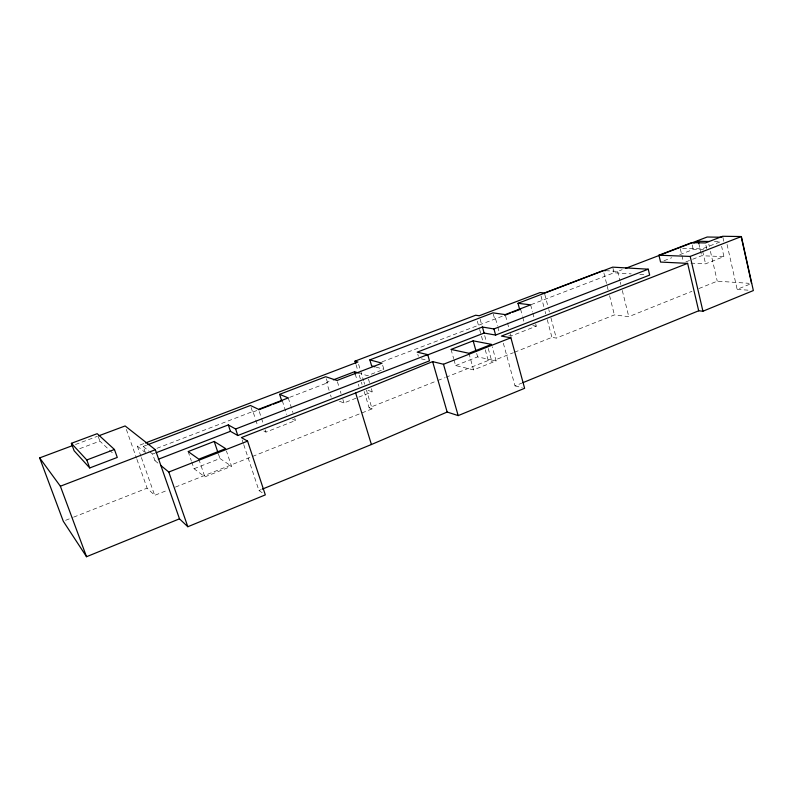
<?xml version="1.0" encoding="UTF-8"?>
<svg xmlns="http://www.w3.org/2000/svg" width="793" height="793" viewBox="0 0 793 793"><rect width="100%" height="100%" fill="white"/><g stroke="black" fill="none" stroke-linecap="round" stroke-linejoin="round"><path stroke-width="0.59" stroke-dasharray="3.96 2.97" d="M243.738 444.645L258.924 490.52L261.194 489.588M503.347 343.22L515.004 385.894L521.853 383.098M727.052 244.403L737.153 289.356L751.576 283.488M514.479 352.251L551.928 337.362L556.26 338.076L614.387 314.91L628.78 316.665L691.972 291.318M698.871 288.553L717.249 281.178L749.127 283.319M364.165 391.455L369.122 407.771L436.685 380.947M437.835 380.491L444.704 377.765M445.844 377.309L488.22 360.488L491.789 361.281L513.349 352.707M136.931 459.355L147.111 488.151L154.694 495.338L167.353 490.302M175.402 487.1L251.331 456.907M252.481 456.451L372.115 408.871L366.435 390.116M191.688 461.873L194.037 468.732L204.862 476.871L231.546 466.244L226.431 450.989M453.983 359.804L455.618 365.563L473.56 369.885L496.121 360.904L492.215 346.739M690.911 263.137L705.552 263.831L723.94 256.595L721.61 246.296M194.037 468.732L219.958 458.513L231.546 466.244M455.618 365.563L477.644 356.88L496.121 360.904M65.581 520.327L72.47 517.611M73.62 517.155L147.111 488.151M263.821 430.966L265.972 432.096L295.482 420.528L294.768 418.268M508.789 335.667L511.049 336.054L536.306 326.161L535.671 323.792M339.444 401.248L343.944 402.943L372.304 391.821L371.253 388.352M685.846 261.908L691.486 259.707M692.616 259.271L701.646 255.752L723.94 256.595M149.788 451.782L152.623 454.072L154.903 460.574L157.192 459.692M663.949 260.768L671.83 257.715M679.72 254.672L693.241 249.448L703.53 249.755M382.652 365.226L383.871 369.31L367.427 375.664L360.379 373.523M329.115 390.364L326.657 382.434L331.107 380.729M156.905 448.313L252.461 411.617L253.126 411.954L255.396 418.892M289.633 397.343L327.608 382.761L326.359 378.737M381.968 361.886L502.385 316.189M531.072 304.641L614.069 272.762L631.248 273.882M605.664 270.661L617.588 271.414L622.178 269.65M253.126 411.954L257.616 410.229M152.623 454.072L154.913 453.19M145.397 452.734L143.186 446.429L146.646 445.111M140.956 456.371L137.318 446.062L144.247 443.416M75.454 444.516L97.4 436.309M79.716 448.669L99.868 441.106L113.795 454.161M714.394 241.587L720.579 241.716L702.112 248.873L680.186 248.229L683.328 261.67M639.842 274.447L644.749 274.765M737.153 289.356L749.881 290.307M532.807 325.626L536.306 326.161M421.311 358.852L425.99 359.992M515.004 385.894L522.21 387.698M376.08 367.109L383.871 369.31M367.972 390.374L372.304 391.821M326.657 382.434L327.608 382.761M369.122 407.771L372.115 408.871M292.468 419.14L295.482 420.528M258.924 490.52L262.582 493.008M143.186 446.429L148.846 451.019M137.318 446.062L144.504 451.99M154.903 460.574L158.303 463.39M98.342 436.864L99.868 441.106M141.362 457.521L154.694 495.338M126.345 429.409L136.525 458.205M188.159 451.574L191.291 460.723M198.815 459.157L204.862 476.871M218.422 453.963L219.958 458.513M242.182 439.946L243.352 443.475M255.772 420.042L257.666 425.831M251.113 407.523L252.461 411.617M259.301 411.597L261.155 417.296M261.521 418.426L263.375 424.126M265.229 429.816L265.972 432.096M288.265 397.917L292.964 412.608M282.298 400.743L286.709 414.531M330.522 394.894L331.226 397.154M337.382 381.671L338.839 386.399M340.296 391.127L341.03 393.487M342.854 399.394L343.944 402.943M355.205 373.989L356.909 379.619M358.287 384.119L358.971 386.369M358.624 364.334L363.591 380.739M363.947 381.919L364.661 384.258M356.027 364.661L357.802 370.49M359.219 375.148L360.984 380.967M361.34 382.137L362.044 384.466M368.467 379.123L369.508 382.583M417.782 354.203L418.377 356.235M451.039 349.426L453.655 358.644M468.901 353.262L473.56 369.885M476.682 353.44L477.644 356.88M477.327 321.195L479.309 328.342M479.636 329.531L482.937 341.436M485.247 349.772L488.22 360.488M480.171 319.272L482.104 326.27M484.692 335.608L486.307 341.436M488.24 348.444L491.789 361.281M495.566 318.816L497.489 325.864M497.816 327.043L499.104 331.742M493.286 314.018L494.554 318.657M505.547 315.792L507.163 321.75M507.49 322.949L508.779 327.717M510.395 333.675L511.049 336.054M520.585 309.201L522.458 316.209M522.775 317.378L524.024 322.047M530.636 304.839L532.529 311.946M532.837 313.136L534.095 317.874M541.054 296.086L543.849 306.703M545.088 311.421L545.713 313.78M547.269 319.678L551.928 337.362M544.732 294.173L548.469 308.418M548.776 309.597L549.4 311.976M550.957 317.904L556.26 338.076M603.889 272.911L608.082 289.713M609.589 295.71L614.387 314.91M617.588 271.414L619.938 280.94M620.235 282.13L620.83 284.518M622.297 290.466L628.78 316.665M612.959 268.272L614.069 272.762M692.19 244.908L693.241 249.448M702.648 251.173L705.552 263.831M698.821 243.491L701.646 255.752M708.803 244.175L709.348 246.564M710.439 251.341L717.249 281.178M705.909 245.255L706.702 248.715M722.919 237.424L723.95 242.014"/><path stroke-width="1.19" d="M262.334 489.122L371.411 444.526L447.163 412.033L458.176 415.611L524.619 388.302L510.9 337.788L501.394 336.103L687.62 263.365L698.683 310.787L702.935 311.223L753.35 290.565L741.376 236.542L722.661 236.284L705.383 242.945L691.665 242.638L658.933 255.207L660.569 262.067L687.62 263.365M98.55 435.882L125.116 425.95L155.349 449.73L179.486 518.83L187.822 526.73L265.318 494.882L247.575 441.126L241.399 437.587L355.661 392.961L432.621 361.608L443.475 364.255L510.9 337.788M522.993 382.623L698.683 310.787M71.985 445.815L39.65 457.898L63.281 521.239L86.536 556.716L179.486 518.83M160.86 465.501L168.78 472.043L247.575 441.126M156.062 452.753L228.305 424.919L230.436 431.313L237.791 435.526L429.499 360.845L427.705 354.61L417.187 352.161L482.431 327.023L493.95 328.956L648.238 269.194L649.655 275.082L495.625 335.082L484.097 333.05L426.961 355.175M228.305 424.919L235.63 429.003L427.705 354.61M158.332 459.246L230.436 431.313M214.209 441.443L188.159 451.574L198.815 459.157L225.648 448.64L214.209 441.443L218.035 452.823M473.163 340.831L451.039 349.426L468.901 353.262L491.561 344.38L473.163 340.831L476.038 351.15M658.933 255.207L690.188 256.436L741.376 236.542M333.338 379.867L354.521 371.739L359.209 373.166M625.627 268.331L707.168 237.018L721.828 237.246M258.736 409.793L271.077 405.054M273.317 404.192L281.168 401.179M504.665 315.317L510.345 313.136M512.625 312.264L520.585 309.201L519.544 309.062L517.998 303.303L612.682 267.142L648.238 269.194M39.65 457.898L60.377 486.218L155.349 449.73M693.776 243.005L698.306 241.26L709.438 241.488M147.795 444.675L250.449 405.471L258.558 409.327L288.265 397.917L279.622 394.329L281.574 400.435L282.298 400.743M279.622 394.329L325.735 376.725L337.025 380.491L382.038 363.184L369.835 359.883L371.63 365.86L374.97 366.802M369.835 359.883L492.968 312.858L505.22 314.603L530.636 304.839L517.998 303.303M89.718 467.959L117.275 457.432L114.44 449.482L97.202 433.682L71.39 443.317L74.126 450.771L89.718 467.959L86.804 459.97L71.39 443.317M86.804 459.97L114.44 449.482M355.68 363.491L354.967 361.162L475.671 315.237L479.2 315.763L540.122 292.548L544.414 292.994L603.285 270.512L605.664 270.661M145.406 442.98L357.911 361.995L354.967 361.162M60.377 486.218L86.536 556.716M168.78 472.043L187.822 526.73M235.63 429.003L237.791 435.526M354.521 371.739L355.205 373.989M355.661 392.961L371.411 444.526M432.621 361.608L447.163 412.033M443.475 364.255L458.176 415.611M482.431 327.023L484.097 333.05M493.95 328.956L495.625 335.082M690.188 256.436L702.935 311.223M698.306 241.26L698.821 243.491M741.386 237.543L751.576 283.488"/></g></svg>
